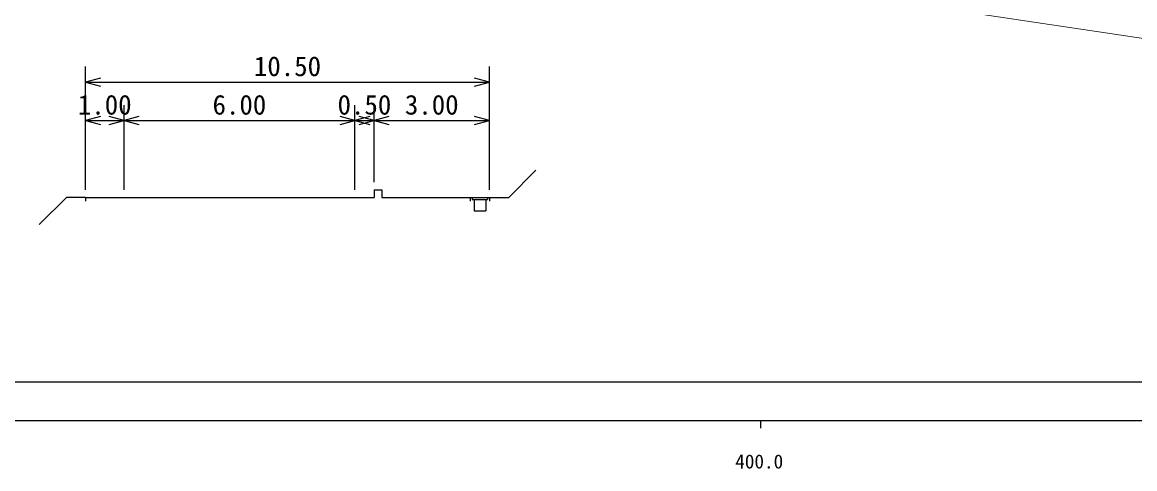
# Model space of a CAD drawing. Units: millimetres, scale not verified, with parts at other scales. Extents: x 0 to 700000, y -47500 to 447500.
# Drawn here: x 372060 to 516653, y 198715 to 256749 of the extents above; entities that cross this region are included whole.
import ezdxf
from ezdxf.enums import TextEntityAlignment as Align

# ---------------------------------------------------------------- set-up
doc = ezdxf.new("R2010")
doc.units = ezdxf.units.MM
doc.header["$LTSCALE"] = 1000
doc.layers.add('作業ﾚｲﾔ1', color=7, linetype='Continuous', lineweight=25)
doc.layers.add('作業ﾚｲﾔ3', color=7, linetype='Continuous', lineweight=25)
doc.styles.add('ＭＳ ゴシック', font='')
doc.styles.get('ＭＳ ゴシック').set_extended_font_data('MS Gothic')

msp = doc.modelspace()

# ---------------------------------------------------------------- linework, layer by layer
at = {"layer": '作業ﾚｲﾔ1', "lineweight": 13}
msp.add_line((445736, 265421), (562383, 247963), dxfattribs=at)
at = {"layer": '作業ﾚｲﾔ1'}
for p, q in [((40000, 205000), (579000, 205000)), ((468000, 205000), (468000, 204000))]:
    msp.add_line(p, q, dxfattribs=at)
at = {"layer": '作業ﾚｲﾔ3'}
for p, q in [((380293, 234976), (380293, 250976)), ((432793, 234976), (432793, 250976)), ((382225, 249493), (380293, 248976)), ((380293, 248976), (432793, 248976)), ((380293, 248976), (382225, 248458)), ((432793, 248976), (430861, 249493)), ((430861, 248458), (432793, 248976)), ((385293, 234976), (385293, 245976)), ((415293, 234976), (415293, 245976)), ((417793, 235976), (417793, 245976)), ((382225, 244493), (380293, 243976)), ((385293, 243976), (383361, 244493)), ((387225, 244493), (385293, 243976)), ((415293, 243976), (413361, 244493)), ((417225, 244493), (415293, 243976)), ((417793, 243976), (415861, 244493)), ((419725, 244493), (417793, 243976)), ((432793, 243976), (430861, 244493)), ((380293, 243976), (385293, 243976)), ((380293, 243976), (382225, 243458)), ((383361, 243458), (385293, 243976)), ((385293, 243976), (415293, 243976)), ((385293, 243976), (387225, 243458)), ((413361, 243458), (415293, 243976)), ((415293, 243976), (417793, 243976)), ((415293, 243976), (417225, 243458)), ((415861, 243458), (417793, 243976)), ((417793, 243976), (432793, 243976)), ((417793, 243976), (419725, 243458)), ((430861, 243458), (432793, 243976)), ((435293, 233976), (438828, 237511)), ((417793, 234976), (417793, 233976)), ((417793, 234976), (418793, 234976)), ((418793, 234976), (418793, 233976)), ((377793, 233976), (374257, 230440)), ((380293, 233976), (377793, 233976)), ((380293, 233976), (385293, 233976)), ((380293, 233976), (380293, 233476)), ((385293, 233976), (415293, 233976)), ((415293, 233976), (417793, 233976)), ((418793, 233976), (432793, 233976)), ((430293, 233976), (430293, 233476)), ((430543, 233976), (430543, 233726)), ((430543, 233726), (432543, 233726)), ((430793, 233726), (430793, 232226)), ((432293, 233726), (432293, 232226)), ((432543, 233976), (432543, 233726)), ((432793, 233976), (432793, 233476)), ((432793, 233976), (435293, 233976)), ((430793, 232226), (432293, 232226)), ((119000, 210000), (556000, 210000))]:
    msp.add_line(p, q, dxfattribs=at)

# ---------------------------------------------------------------- texts
at = {"layer": '作業ﾚｲﾔ1', "style": 'ＭＳ ゴシック'}
msp.add_text('400.0', height=1833, dxfattribs=at).set_placement((467844, 198195), align=Align.BOTTOM_CENTER)
at = {"layer": '作業ﾚｲﾔ3', "style": 'ＭＳ ゴシック'}
for s, p in [('10.50', (402168, 248976)), ('1.00', (379293, 243976)), ('6.00', (396793, 243976)), ('0.50', (413043, 243976)), ('3.00', (421793, 243976))]:
    msp.add_text(s, height=2566, dxfattribs=at).set_placement(p, align=Align.BOTTOM_LEFT)

doc.saveas('drawing.dxf')
